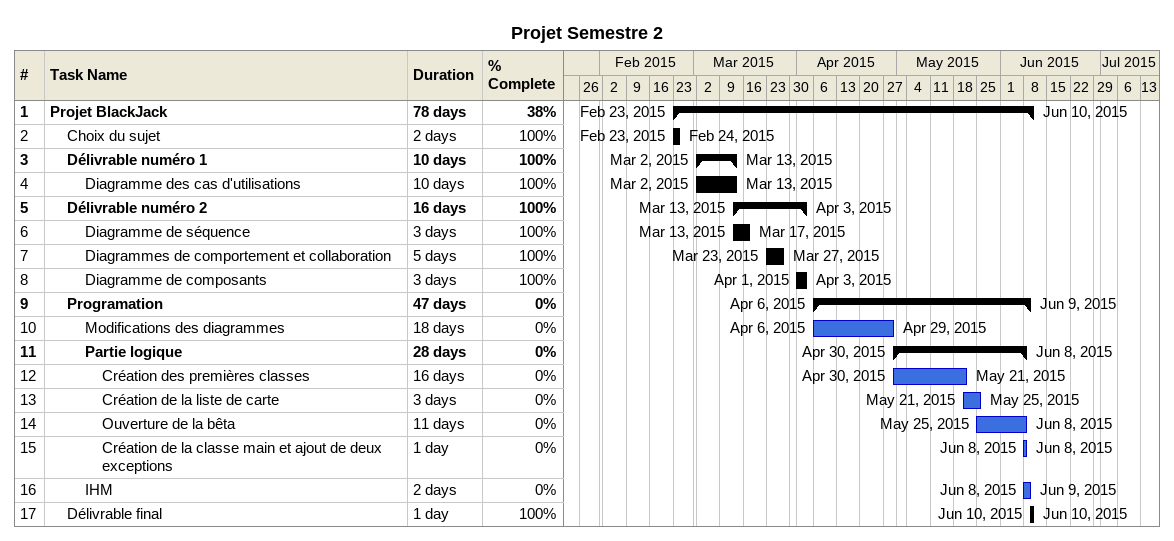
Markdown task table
Projet Semestre 2

| ID | Level | Task | Duration | Start | Finish | % complete |
|---|---|---|---|---|---|---|
| 1 | 1 | **Projet BlackJack** | 78d | 2015-02-23 | 2015-06-10 | 38 |
| 2 | 2 | Choix du sujet | 2d | 2015-02-23 | 2015-02-24 | 100 |
| 3 | 2 | **Délivrable numéro 1** | 10d | 2015-03-02 | 2015-03-13 | 100 |
| 4 | 3 | Diagramme des cas d'utilisations | 10d | 2015-03-02 | 2015-03-13 | 100 |
| 5 | 2 | **Délivrable numéro 2** | 16d | 2015-03-13 | 2015-04-03 | 100 |
| 6 | 3 | Diagramme de séquence | 3d | 2015-03-13 | 2015-03-17 | 100 |
| 7 | 3 | Diagrammes de comportement et collaboration | 5d | 2015-03-23 | 2015-03-27 | 100 |
| 8 | 3 | Diagramme de composants | 3d | 2015-04-01 | 2015-04-03 | 100 |
| 9 | 2 | **Programation** | 47d | 2015-04-06 | 2015-06-09 | 0 |
| 10 | 3 | Modifications des diagrammes | 18d | 2015-04-06 | 2015-04-29 | 0 |
| 11 | 3 | **Partie logique** | 28d | 2015-04-30 | 2015-06-08 | 0 |
| 12 | 4 | Création des premières classes | 16d | 2015-04-30 | 2015-05-21 | 0 |
| 13 | 4 | Création de la liste de carte | 3d | 2015-05-21 | 2015-05-25 | 0 |
| 14 | 4 | Ouverture de la bêta | 11d | 2015-05-25 | 2015-06-08 | 0 |
| 15 | 4 | Création de la classe main et ajout de deux exceptions | 1d | 2015-06-08 | 2015-06-08 | 0 |
| 16 | 3 | IHM | 2d | 2015-06-08 | 2015-06-09 | 0 |
| 17 | 2 | Délivrable final | 1d | 2015-06-10 | 2015-06-10 | 100 |
